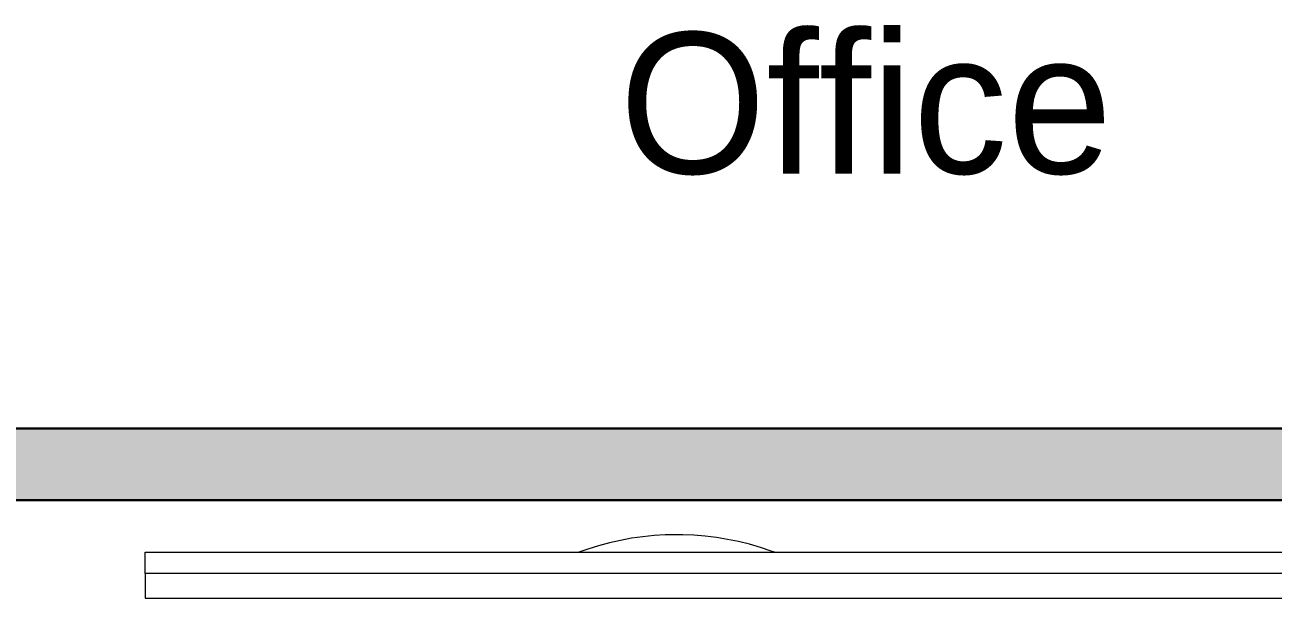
# Model space of a CAD drawing. Header units: millimetres. Extents: x 155927 to 326028, y -36033 to 97293.
# Drawn here: x 158367 to 160136, y 17717 to 18529 of the extents above; entities that cross this region are included whole.
import ezdxf

# ---------------------------------------------------------------- set-up
doc = ezdxf.new("R2010")
doc.units = ezdxf.units.MM
doc.header["$MEASUREMENT"] = 0
for name, color, linetype, lineweight in [('A-AREA-IDEN', 7, 'CONTINUOUS', 9), ('A-WALL-PATT', 7, 'CONTINUOUS', 9), ('I-FURN', 8, 'CONTINUOUS', 9), ('I-WALL', 7, 'CONTINUOUS', 9)]:
    doc.layers.add(name, color=color, linetype=linetype, lineweight=lineweight)
doc.styles.add('Century Gothic', font='GOTHIC.TTF', dxfattribs={"height": 200})

msp = doc.modelspace()

# ---------------------------------------------------------------- hatches: boundary and pattern name
at = {"layer": 'A-WALL-PATT'}
msp.add_hatch(color=256, dxfattribs=at).paths.add_polyline_path([(159299.9, 17855.6), (161148.8, 17855.6), (161148.8, 17957.6), (157227.9, 17957.6), (157227.9, 17855.6), (159148.2, 17855.6)], flags=0)

# ---------------------------------------------------------------- linework, layer by layer
at = {"layer": 'I-FURN'}
for p, q in [((159195.7, 17795.4), (159180.3, 17791.2)), ((159211.3, 17798.8), (159195.7, 17795.4)), ((159227.1, 17801.7), (159211.3, 17798.8)), ((159242.9, 17803.9), (159227.1, 17801.7)), ((159258.9, 17805.5), (159242.9, 17803.9)), ((159274.8, 17806.5), (159258.9, 17805.5)), ((159290.8, 17806.8), (159274.8, 17806.5)), ((159299.5, 17806.7), (159290.8, 17806.8)), ((159315.4, 17806.1), (159299.5, 17806.7)), ((159331.4, 17804.8), (159315.4, 17806.1)), ((159347.3, 17802.8), (159331.4, 17804.8)), ((159363.1, 17800.2), (159347.3, 17802.8)), ((159378.7, 17797), (159363.1, 17800.2)), ((159394.3, 17793.2), (159378.7, 17797)), ((159409.6, 17788.8), (159394.3, 17793.2)), ((158537.7, 17752), (158537.7, 17782)), ((158537.7, 17782), (160937.7, 17782)), ((159165, 17786.5), (159152.3, 17782)), ((159180.3, 17791.2), (159165, 17786.5)), ((159424.8, 17783.7), (159409.6, 17788.8)), ((159429.3, 17782), (159424.8, 17783.7)), ((160937.7, 17752), (158537.7, 17752)), ((160937.7, 17752), (158537.7, 17752)), ((158537.7, 17752), (158537.7, 17717)), ((158537.7, 17717), (160937.7, 17717))]:
    msp.add_line(p, q, dxfattribs=at)
at = {"layer": 'I-WALL', "lineweight": 30}
for p, q in [((161148.8, 17957.6), (157227.9, 17957.6)), ((157227.9, 17855.6), (161148.8, 17855.6))]:
    msp.add_line(p, q, dxfattribs=at)

# ---------------------------------------------------------------- texts
at = {"layer": 'A-AREA-IDEN', "style": 'Century Gothic'}
msp.add_text('Office', height=200, dxfattribs=at).set_placement((159209.7, 18318.8))

doc.saveas('drawing.dxf')
